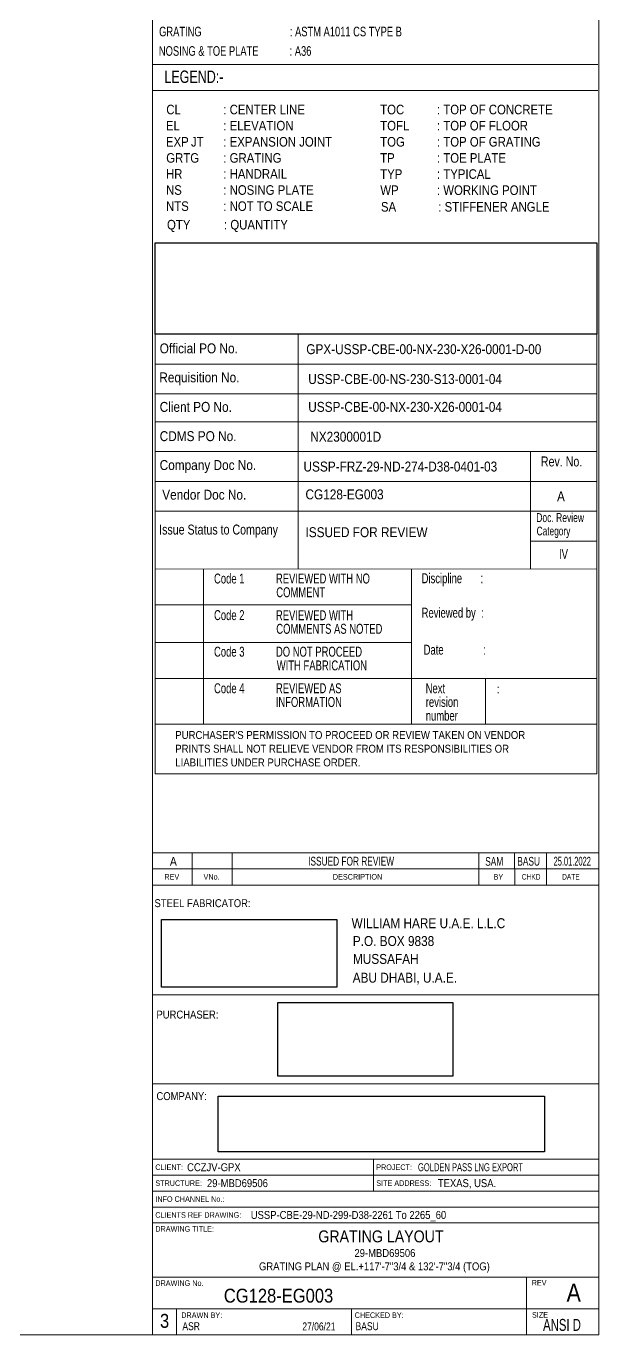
# Model space of a CAD drawing. Header units: millimetres. Extents: x -16923 to 12967, y -5402 to 13813.
# Drawn here: x 7932 to 12967, y -5402 to 6111 of the extents above; entities that cross this region are included whole.
import ezdxf

# ---------------------------------------------------------------- set-up
doc = ezdxf.new("R2010")
doc.units = ezdxf.units.MM
doc.header["$LTSCALE"] = 35
doc.linetypes.add('XKITLINE00', pattern=[0])
doc.layers.add('Drawing sheet', color=5, linetype='Continuous', lineweight=0)
doc.layers.add('Other object type', color=6, linetype='Continuous', lineweight=0)
doc.styles.add('ARIAL', font='arial.ttf')
doc.styles.add('ARIAL_NARROW', font='ARIALN.TTF')
doc.styles.add('ARIALN', font='arial.ttf')
picture_1 = doc.add_image_def('image1.png', size_in_pixel=(769, 169))
picture_2 = doc.add_image_def('image2.png', size_in_pixel=(126, 67))
picture_3 = doc.add_image_def('image3.png', size_in_pixel=(268, 55))
picture_4 = doc.add_image_def('image4.jpg', size_in_pixel=(1701, 604))

msp = doc.modelspace()

# ---------------------------------------------------------------- linework, layer by layer
at = {"layer": 'Drawing sheet', "color": 5, "linetype": 'XKITLINE00', "lineweight": 0}
for p, q in [((12967.383973, -5401.738344), (12967.383973, 13813.261656)), ((-16922.616027, -5401.738344), (12967.383973, -5401.738344))]:
    msp.add_line(p, q, dxfattribs=at)
at = {"layer": 'Other object type', "color": 5, "linetype": 'XKITLINE00', "lineweight": 0}
for p, q in [((9042.659213, -5401.738344), (9042.659215, 13806.261656)), ((9042.659213, -5401.738344), (9042.659215, 13806.261656)), ((12962.659215, -1446.738344), (9042.659215, -1446.738344)), ((12962.659215, -1446.738344), (9042.659215, -1446.738344)), ((12962.659215, -2409.238344), (9042.659215, -2409.238344)), ((12962.659215, -2409.238344), (9042.659215, -2409.238344)), ((12962.659215, -3192.222115), (9042.659197, -3192.222115)), ((12962.659215, -3192.222115), (9042.659197, -3192.222115))]:
    msp.add_line(p, q, dxfattribs=at)
at = {"layer": 'Other object type', "color": 1, "linetype": 'XKITLINE00', "lineweight": 0}
for p, q in [((9040.005946, 5774.99992), (12960.005948, 5774.99992)), ((9040.005946, 5774.99992), (12960.005948, 5774.99992)), ((9040.005946, 5546.126894), (12960.005948, 5546.126894)), ((9040.005946, 5546.126894), (12960.005948, 5546.126894))]:
    msp.add_line(p, q, dxfattribs=at)
at = {"layer": 'Other object type', "color": 10, "linetype": 'XKITLINE00', "lineweight": 0}
for p, q in [((9064.883973, 4205.761656), (12949.883973, 4205.761656)), ((9064.883973, 4205.761656), (12949.883973, 4205.761656)), ((12949.883973, 4205.761656), (12949.883973, -466.738344)), ((12949.883973, 4205.761656), (12949.883973, -466.738344)), ((9064.883973, 3400.761656), (12949.883973, 3400.761656)), ((9064.883973, 3400.761656), (12949.883973, 3400.761656)), ((10322.945978, 3395.408831), (10322.945978, 1335.592331)), ((10322.945978, 3395.408831), (10322.945978, 1335.592331)), ((9064.883973, 3138.261656), (12949.883959, 3137.93184)), ((9064.883973, 3138.261656), (12949.883959, 3137.93184)), ((9064.883973, 2875.761656), (12949.883973, 2875.761656)), ((9064.883973, 2875.761656), (12949.883973, 2875.761656)), ((9064.883973, 2630.761656), (12949.883973, 2630.761656)), ((9064.883973, 2630.761656), (12949.883973, 2630.761656)), ((9064.883973, 2368.261656), (12949.883973, 2368.261656)), ((9064.883973, 2368.261656), (12949.883973, 2368.261656)), ((12367.490273, 2365.500867), (12367.490273, 1335.594367)), ((12367.490273, 2365.500867), (12367.490273, 1335.594367)), ((9064.883973, 2105.761656), (12949.883973, 2105.761656)), ((9064.883973, 2105.761656), (12949.883973, 2105.761656)), ((9064.883973, 1843.261656), (12949.883973, 1843.261656)), ((9064.883973, 1843.261656), (12949.883973, 1843.261656)), ((12372.383973, 1580.761656), (12949.883973, 1580.761656)), ((12372.383973, 1580.761656), (12949.883973, 1580.761656)), ((9064.883973, 1335.761656), (12949.883969, 1335.592904)), ((9064.883973, 1335.761656), (12949.883969, 1335.592904)), ((9490.130035, 1335.592904), (9490.130035, -32.252596)), ((9490.130035, 1335.592904), (9490.130035, -32.252596)), ((11318.860347, 1335.592904), (11318.860347, -32.252596)), ((11318.860347, 1335.592904), (11318.860347, -32.252596)), ((9064.883973, 1020.761656), (11322.383973, 1020.761656)), ((9064.883973, 1020.761656), (11322.383973, 1020.761656)), ((9064.883973, 688.261656), (11322.383973, 688.261656)), ((9064.883973, 688.261656), (11322.383973, 688.261656)), ((9064.883973, 373.261656), (12949.883973, 373.261656)), ((9064.883973, 373.261656), (12949.883973, 373.261656)), ((11971.254047, 370.054188), (11971.254047, -32.253312)), ((11971.254047, 370.054188), (11971.254047, -32.253312)), ((9064.883973, -29.238344), (12949.883973, -29.238344)), ((9064.883973, -29.238344), (12949.883973, -29.238344)), ((12949.883973, -466.738344), (9064.883973, -466.738344)), ((12949.883973, -466.738344), (9064.883973, -466.738344))]:
    msp.add_line(p, q, dxfattribs=at)
at = {"layer": 'Other object type', "color": 3, "linetype": 'XKITLINE00', "lineweight": 0}
for p, q in [((9042.133971, -1161.488344), (12962.133973, -1161.488344)), ((9042.133971, -1161.488344), (12962.133973, -1161.488344)), ((9392.133971, -1301.488344), (9392.133971, -1161.488344)), ((9392.133971, -1301.488344), (9392.133971, -1161.488344)), ((9742.133971, -1301.488344), (9742.133971, -1161.488344)), ((9742.133971, -1301.488344), (9742.133971, -1161.488344)), ((11912.133971, -1301.488344), (11912.133971, -1161.488344)), ((11912.133971, -1301.488344), (11912.133971, -1161.488344)), ((12227.133971, -1301.488344), (12227.133971, -1161.488344)), ((12227.133971, -1301.488344), (12227.133971, -1161.488344)), ((12507.133971, -1301.488344), (12507.133971, -1161.488344)), ((12507.133971, -1301.488344), (12507.133971, -1161.488344)), ((9042.659213, -1302.222128), (12962.659215, -1302.222128)), ((9042.659213, -1302.222128), (12962.659215, -1302.222128)), ((9392.659215, -1446.738344), (9392.659213, -1302.222128)), ((9392.659215, -1446.738344), (9392.659213, -1302.222128)), ((9742.659215, -1446.738344), (9742.659213, -1302.222128)), ((9742.659215, -1446.738344), (9742.659213, -1302.222128)), ((11912.659215, -1446.738344), (11912.659213, -1302.222128)), ((11912.659215, -1446.738344), (11912.659213, -1302.222128)), ((12227.659215, -1446.738344), (12227.659213, -1302.222128)), ((12227.659215, -1446.738344), (12227.659213, -1302.222128)), ((12507.659215, -1446.738344), (12507.659213, -1302.222128)), ((12507.659215, -1446.738344), (12507.659213, -1302.222128)), ((9042.659213, -3857.222115), (12962.659215, -3857.222115)), ((9042.659213, -3857.222115), (12962.659215, -3857.222115)), ((10985.159222, -3857.222115), (10985.159222, -4137.222115)), ((10985.159222, -3857.222115), (10985.159222, -4137.222115)), ((9042.659213, -3997.222114), (12962.659215, -3997.222114)), ((9042.659213, -3997.222114), (12962.659215, -3997.222114)), ((9042.659213, -4137.222115), (12962.659215, -4137.222115)), ((9042.659213, -4137.222115), (12962.659215, -4137.222115)), ((9042.659213, -4277.222115), (12962.659215, -4277.222115)), ((9042.659213, -4277.222115), (12962.659215, -4277.222115)), ((9042.659213, -4417.222115), (12962.659215, -4417.222115)), ((9042.659213, -4417.222115), (12962.659215, -4417.222115)), ((9042.659213, -4894.238379), (12962.659215, -4894.238379)), ((9042.659213, -4894.238379), (12962.659215, -4894.238379)), ((12332.659215, -5401.738344), (12332.659215, -4894.238344)), ((12332.659215, -5401.738344), (12332.659215, -4894.238344)), ((9042.659213, -5174.238379), (12962.659215, -5174.238379)), ((9042.659213, -5174.238379), (12962.659215, -5174.238379)), ((9252.659215, -5174.238344), (9252.659215, -5401.738344)), ((9252.659215, -5174.238344), (9252.659215, -5401.738344)), ((10792.659215, -5401.738344), (10792.659215, -5174.238344)), ((10792.659215, -5401.738344), (10792.659215, -5174.238344)), ((12093.522678, -5174.238379), (12525.159215, -5174.238379)), ((12093.522678, -5174.238379), (12525.159215, -5174.238379)), ((12525.159215, -5174.238379), (12962.659215, -5174.238379)), ((12525.159215, -5174.238379), (12962.659215, -5174.238379))]:
    msp.add_line(p, q, dxfattribs=at)
at = {"layer": 'Other object type', "color": 10, "linetype": 'XKITLINE00', "lineweight": 0}
msp.add_arc((248334957.73562, 1869.511656), 248325892.862638, 179.999460961306, 180.000539038694, dxfattribs=at)
msp.add_arc((248334957.73562, 1869.511656), 248325892.862638, 179.999460961306, 180.000539038694, dxfattribs=at)

# ---------------------------------------------------------------- texts
at = {"layer": 'Other object type', "color": 3}
for s, height, style, width, p in [('GRATING                                  : ASTM A1011 CS TYPE B', 84.27568555, 'ARIAL_NARROW', 0.85, (9101.162921, 6021.625862)), ('GRATING                                  : ASTM A1011 CS TYPE B', 84.27568555, 'ARIAL_NARROW', 0.85, (9101.162921, 6021.625862)), ('NOSING & TOE PLATE            : A36', 84.27568555, 'ARIAL_NARROW', 0.85, (9099.323343, 5850.8325)), ('NOSING & TOE PLATE            : A36', 84.27568555, 'ARIAL_NARROW', 0.85, (9099.323343, 5850.8325)), ('CL', 84.2756855, 'ARIALN', 0.85, (9164.220795, 5335.689137)), ('CL', 84.2756855, 'ARIALN', 0.85, (9164.220795, 5335.689137)), (': CENTER LINE', 84.27568555, 'ARIALN', 0.85, (9665.572559, 5335.689137)), (': CENTER LINE', 84.27568555, 'ARIALN', 0.85, (9665.572559, 5335.689137)), ('TOC', 84.2756855, 'ARIALN', 0.85, (11045.174101, 5335.689137)), ('TOC', 84.2756855, 'ARIALN', 0.85, (11045.174101, 5335.689137)), (': TOP OF CONCRETE', 84.27568555, 'ARIALN', 0.85, (11544.248143, 5335.689137)), (': TOP OF CONCRETE', 84.27568555, 'ARIALN', 0.85, (11544.248143, 5335.689137)), ('EL', 84.2756855, 'ARIALN', 0.85, (9161.183834, 5193.795536)), ('EL', 84.2756855, 'ARIALN', 0.85, (9161.183834, 5193.795536)), (': ELEVATION', 84.27568555, 'ARIALN', 0.85, (9665.572559, 5193.795536)), (': ELEVATION', 84.27568555, 'ARIALN', 0.85, (9665.572559, 5193.795536)), ('TOFL', 84.2756855, 'ARIALN', 0.85, (11045.174101, 5193.795536)), ('TOFL', 84.2756855, 'ARIALN', 0.85, (11045.174101, 5193.795536)), (': TOP OF FLOOR', 84.27568555, 'ARIALN', 0.85, (11544.248143, 5193.795536)), (': TOP OF FLOOR', 84.27568555, 'ARIALN', 0.85, (11544.248143, 5193.795536)), ('EXP', 84.2756855, 'ARIALN', 0.85, (9161.183834, 5051.901936)), ('EXP', 84.2756855, 'ARIALN', 0.85, (9161.183834, 5051.901936)), ('JT', 84.2756855, 'ARIALN', 0.85, (9381.110478, 5051.901936)), ('JT', 84.2756855, 'ARIALN', 0.85, (9381.110478, 5051.901936)), (': EXPANSION JOINT', 84.27568555, 'ARIALN', 0.85, (9665.572559, 5051.901936)), (': EXPANSION JOINT', 84.27568555, 'ARIALN', 0.85, (9665.572559, 5051.901936)), ('TOG', 84.2756855, 'ARIALN', 0.85, (11045.174101, 5051.901936)), ('TOG', 84.2756855, 'ARIALN', 0.85, (11045.174101, 5051.901936)), (': TOP OF GRATING', 84.27568555, 'ARIALN', 0.85, (11544.248143, 5051.901936)), (': TOP OF GRATING', 84.27568555, 'ARIALN', 0.85, (11544.248143, 5051.901936)), ('GRTG', 84.2756855, 'ARIALN', 0.85, (9163.545915, 4910.008336)), ('GRTG', 84.2756855, 'ARIALN', 0.85, (9163.545915, 4910.008336)), (': GRATING', 84.2756855, 'ARIALN', 0.85, (9665.572559, 4910.008336)), (': GRATING', 84.2756855, 'ARIALN', 0.85, (9665.572559, 4910.008336)), ('TP', 84.2756855, 'ARIALN', 0.85, (11045.174101, 4910.008336)), ('TP', 84.2756855, 'ARIALN', 0.85, (11045.174101, 4910.008336)), (': TOE PLATE', 84.27568555, 'ARIALN', 0.85, (11544.248143, 4910.008336)), (': TOE PLATE', 84.27568555, 'ARIALN', 0.85, (11544.248143, 4910.008336)), ('HR', 84.2756855, 'ARIALN', 0.85, (9161.436914, 4769.548856)), ('HR', 84.2756855, 'ARIALN', 0.85, (9161.436914, 4769.548856)), (': HANDRAIL', 84.2756855, 'ARIALN', 0.85, (9665.572559, 4769.548856)), (': HANDRAIL', 84.2756855, 'ARIALN', 0.85, (9665.572559, 4769.548856)), ('TYP', 84.2756855, 'ARIALN', 0.85, (11045.174101, 4768.114735)), ('TYP', 84.2756855, 'ARIALN', 0.85, (11045.174101, 4768.114735)), (': TYPICAL', 84.2756855, 'ARIALN', 0.85, (11544.248143, 4768.114735)), (': TYPICAL', 84.2756855, 'ARIALN', 0.85, (11544.248143, 4768.114735)), ('NS', 84.2756855, 'ARIALN', 0.85, (9161.689994, 4627.655256)), ('NS', 84.2756855, 'ARIALN', 0.85, (9161.689994, 4627.655256)), (': NOSING PLATE', 84.27568555, 'ARIALN', 0.85, (9665.572559, 4627.655256)), (': NOSING PLATE', 84.27568555, 'ARIALN', 0.85, (9665.572559, 4627.655256)), ('WP', 84.2756855, 'ARIALN', 0.85, (11046.102061, 4626.221135)), ('WP', 84.2756855, 'ARIALN', 0.85, (11046.102061, 4626.221135)), (': WORKING POINT', 84.27568555, 'ARIALN', 0.85, (11544.248143, 4626.221135)), (': WORKING POINT', 84.27568555, 'ARIALN', 0.85, (11544.248143, 4626.221135)), ('NTS', 84.2756855, 'ARIALN', 0.85, (9161.689994, 4485.761656)), ('NTS', 84.2756855, 'ARIALN', 0.85, (9161.689994, 4485.761656)), (': NOT TO SCALE', 84.27568555, 'ARIALN', 0.85, (9665.572559, 4485.761656)), (': NOT TO SCALE', 84.27568555, 'ARIALN', 0.85, (9665.572559, 4485.761656)), ('SA', 84.2756855, 'ARIALN', 0.85, (11051.689994, 4480.082737)), ('SA', 84.2756855, 'ARIALN', 0.85, (11051.689994, 4480.082737)), (': STIFFENER\xa0ANGLE', 84.27568555, 'ARIALN', 0.85, (11555.572559, 4480.082737)), (': STIFFENER\xa0ANGLE', 84.27568555, 'ARIALN', 0.85, (11555.572559, 4480.082737)), ('QTY', 84.2756855, 'ARIALN', 0.85, (9170.64946, 4322.582737)), ('QTY', 84.2756855, 'ARIALN', 0.85, (9170.64946, 4322.582737)), (': QUANTITY', 84.2756855, 'ARIALN', 0.85, (9671.748143, 4322.582737)), (': QUANTITY', 84.2756855, 'ARIALN', 0.85, (9671.748143, 4322.582737)), ('USSP-FRZ-29-ND-274-D38-0401-03', 87.5, 'ARIAL', 0.85, (10370.582215, 2193.261656)), ('USSP-FRZ-29-ND-274-D38-0401-03', 87.5, 'ARIAL', 0.85, (10370.582215, 2193.261656)), ('CG128-EG003', 87.5, 'ARIAL', 0.85, (10388.082215, 1948.261656)), ('CG128-EG003', 87.5, 'ARIAL', 0.85, (10388.082215, 1948.261656)), ('A', 87.5, 'ARIAL', 0.85, (12599.883973, 1930.761656)), ('A', 87.5, 'ARIAL', 0.85, (12599.883973, 1930.761656)), ('ISSUED FOR REVIEW', 87.5, 'ARIAL', 0.85, (10388.082215, 1615.761656)), ('ISSUED FOR REVIEW', 87.5, 'ARIAL', 0.85, (10388.082215, 1615.761656)), ('REV', 48.9999992, 'ARIAL', 0.85, (9147.284384, -1396.722128)), ('REV', 48.9999992, 'ARIAL', 0.85, (9147.284384, -1396.722128)), ('VNo.', 48.9999992, 'ARIAL', 0.85, (9491.568831, -1396.722128)), ('VNo.', 48.9999992, 'ARIAL', 0.85, (9491.568831, -1396.722128)), ('DESCRIPTION', 48.99999917, 'ARIAL', 0.85, (10628.756076, -1396.722128)), ('DESCRIPTION', 48.99999917, 'ARIAL', 0.85, (10628.756076, -1396.722128)), ('BY', 48.9999992, 'ARIAL', 0.85, (12042.001642, -1396.722128)), ('BY', 48.9999992, 'ARIAL', 0.85, (12042.001642, -1396.722128)), ('CHKD', 48.9999992, 'ARIAL', 0.68, (12290.074766, -1396.722128)), ('CHKD', 48.9999992, 'ARIAL', 0.68, (12290.074766, -1396.722128)), ('DATE', 48.9999992, 'ARIAL', 0.68, (12644.633838, -1396.722128)), ('DATE', 48.9999992, 'ARIAL', 0.68, (12644.633838, -1396.722128))]:
    msp.add_text(s, height=height, dxfattribs=dict(at, style=style, width=width)).set_placement(p)
at = {"layer": 'Other object type', "color": 4, "style": 'ARIAL'}
for s, height, width, p in [('LEGEND:-', 108.9771855, 0.7225, (9147.167013, 5612.020598)), ('LEGEND:-', 108.9771855, 0.7225, (9147.167013, 5612.020598)), ('STEEL FABRICATOR:', 70, 0.85, (9060.159215, -1639.238344)), ('STEEL FABRICATOR:', 70, 0.85, (9060.159215, -1639.238344)), ('WILLIAM HARE U.A.E. L.L.C', 87.5, 0.85, (10793.528851, -1824.31544)), ('WILLIAM HARE U.A.E. L.L.C', 87.5, 0.85, (10793.528851, -1824.31544)), ('P.O. BOX 9838', 87.5, 0.85, (10804.107761, -1981.119062)), ('P.O. BOX 9838', 87.5, 0.85, (10804.107761, -1981.119062)), ('MUSSAFAH', 87.5, 0.85, (10805.572487, -2138.537154)), ('MUSSAFAH', 87.5, 0.85, (10805.572487, -2138.537154)), ('ABU DHABI, U.A.E.', 87.5, 0.85, (10803.167021, -2303.613531)), ('ABU DHABI, U.A.E.', 87.5, 0.85, (10803.167021, -2303.613531)), ('PURCHASER:', 70, 0.85, (9077.659215, -2619.238344)), ('PURCHASER:', 70, 0.85, (9077.659215, -2619.238344)), ('COMPANY:', 70, 0.85, (9077.659215, -3336.738344)), ('COMPANY:', 70, 0.85, (9077.659215, -3336.738344)), ('CLIENT:', 48.9999992, 0.85, (9067.659213, -3951.722115)), ('CLIENT:', 48.9999992, 0.85, (9067.659213, -3951.722115)), ('PROJECT:', 48.9999992, 0.85, (11010.159222, -3951.722115)), ('PROJECT:', 48.9999992, 0.85, (11010.159222, -3951.722115)), ('STRUCTURE:', 48.9999992, 0.85, (9067.659213, -4091.722115)), ('STRUCTURE:', 48.9999992, 0.85, (9067.659213, -4091.722115)), ('SITE ADDRESS:', 48.99999917, 0.85, (11010.159222, -4091.722115)), ('SITE ADDRESS:', 48.99999917, 0.85, (11010.159222, -4091.722115)), ('INFO CHANNEL No.:', 48.99999917, 0.85, (9067.659213, -4231.722115)), ('INFO CHANNEL No.:', 48.99999917, 0.85, (9067.659213, -4231.722115)), ('CLIENTS REF DRAWING:', 48.99999917, 0.85, (9067.659213, -4371.722115)), ('CLIENTS REF DRAWING:', 48.99999917, 0.85, (9067.659213, -4371.722115)), ('DRAWING TITLE:', 48.99999917, 0.85, (9067.659213, -4494.22208)), ('DRAWING TITLE:', 48.99999917, 0.85, (9067.659213, -4494.22208)), ('DRAWING No.', 48.99999917, 0.85, (9067.659213, -4971.238344)), ('DRAWING No.', 48.99999917, 0.85, (9067.659213, -4971.238344)), ('REV', 48.9999992, 0.85, (12377.098828, -4967.71264)), ('REV', 48.9999992, 0.85, (12377.098828, -4967.71264)), ('DRAWN BY:', 48.9999992, 0.85, (9295.77997, -5253.24436)), ('DRAWN BY:', 48.9999992, 0.85, (9295.77997, -5253.24436)), ('CHECKED BY:', 48.99999917, 0.85, (10820.77997, -5253.24436)), ('CHECKED BY:', 48.99999917, 0.85, (10820.77997, -5253.24436)), ('SIZE', 48.9999992, 0.85, (12379.810894, -5250.74436)), ('SIZE', 48.9999992, 0.85, (12379.810894, -5250.74436))]:
    msp.add_text(s, height=height, dxfattribs=dict(at, width=width)).set_placement(p)
at = {"layer": 'Other object type', "color": 7, "style": 'ARIAL'}
for s, height, width, p in [('Official PO No.', 87.5, 0.85, (9106.283576, 3232.959526)), ('Official PO No.', 87.5, 0.85, (9106.283576, 3232.959526)), ('GPX-USSP-CBE-00-NX-230-X26-0001-D-00', 87.5, 0.85, (10394.883973, 3225.761656)), ('GPX-USSP-CBE-00-NX-230-X26-0001-D-00', 87.5, 0.85, (10394.883973, 3225.761656)), ('Requisition No.', 87.5, 0.85, (9102.978603, 2977.699564)), ('Requisition No.', 87.5, 0.85, (9102.978603, 2977.699564)), ('USSP-CBE-00-NS-230-S13-0001-04', 87.5, 0.85, (10412.383973, 2963.261656)), ('USSP-CBE-00-NS-230-S13-0001-04', 87.5, 0.85, (10412.383973, 2963.261656)), ('Client PO No.', 87.5, 0.85, (9106.052996, 2718.005544)), ('Client PO No.', 87.5, 0.85, (9106.052996, 2718.005544)), ('USSP-CBE-00-NX-230-X26-0001-04', 87.5, 0.85, (10412.383973, 2718.261656)), ('USSP-CBE-00-NX-230-X26-0001-04', 87.5, 0.85, (10412.383973, 2718.261656)), ('CDMS PO No.', 87.5, 0.85, (9106.052996, 2460.528553)), ('CDMS PO No.', 87.5, 0.85, (9106.052996, 2460.528553)), ('NX2300001D', 87.5, 0.85, (10429.883973, 2455.761656)), ('NX2300001D', 87.5, 0.85, (10429.883973, 2455.761656)), ('Rev. No.', 87.5, 0.765, (12458.084903, 2237.975728)), ('Rev. No.', 87.5, 0.765, (12458.084903, 2237.975728)), ('Company Doc No.', 87.5, 0.85, (9106.052996, 2206.481947)), ('Company Doc No.', 87.5, 0.85, (9106.052996, 2206.481947)), ('Vendor Doc No.', 87.5, 0.85, (9128.472026, 1945.498737)), ('Vendor Doc No.', 87.5, 0.85, (9128.472026, 1945.498737)), ('Issue Status to Company', 87.5, 0.765, (9101.441406, 1639.027965)), ('Issue Status to Company', 87.5, 0.765, (9101.441406, 1639.027965)), ('Doc. Review', 78.75, 0.68, (12417.464017, 1748.567902)), ('Doc. Review', 78.75, 0.68, (12417.464017, 1748.567902)), ('Category', 77.0000017, 0.68, (12420.38469, 1631.381782)), ('Category', 77.0000017, 0.68, (12420.38469, 1631.381782)), ('IV', 87.5, 0.68, (12617.383973, 1423.261656)), ('IV', 87.5, 0.68, (12617.383973, 1423.261656)), ('Code 1', 87.5, 0.68, (9583.799059, 1208.143599)), ('Code 1', 87.5, 0.68, (9583.799059, 1208.143599)), ('REVIEWED WITH NO', 87.5, 0.68, (10128.118365, 1208.143599)), ('REVIEWED WITH NO', 87.5, 0.68, (10128.118365, 1208.143599)), ('Discipline       :', 87.5, 0.68, (11409.608697, 1210.360628)), ('Discipline       :', 87.5, 0.68, (11409.608697, 1210.360628)), ('COMMENT', 87.5, 0.68, (10131.192759, 1087.451259)), ('COMMENT', 87.5, 0.68, (10131.192759, 1087.451259)), ('Code 2', 87.5, 0.68, (9583.799059, 886.29736)), ('Code 2', 87.5, 0.68, (9583.799059, 886.29736)), ('REVIEWED WITH', 87.5, 0.68, (10128.118365, 885.00817)), ('REVIEWED WITH', 87.5, 0.68, (10128.118365, 885.00817)), ('Reviewed by  :', 87.5, 0.68, (11409.454977, 907.227745)), ('Reviewed by  :', 87.5, 0.68, (11409.454977, 907.227745)), ('COMMENTS AS NOTED', 87.5, 0.68, (10131.192759, 765.605021)), ('COMMENTS AS NOTED', 87.5, 0.68, (10131.192759, 765.605021)), ('Code 3', 87.5, 0.68, (9583.799059, 564.451122)), ('Code 3', 87.5, 0.68, (9583.799059, 564.451122)), ('DO NOT PROCEED', 87.5, 0.68, (10128.272085, 564.451122)), ('DO NOT PROCEED', 87.5, 0.68, (10128.272085, 564.451122)), ('Date               :', 87.5, 0.68, (11427.108697, 581.875287)), ('Date               :', 87.5, 0.68, (11427.108697, 581.875287)), ('WITH FABRICATION', 87.5, 0.68, (10135.26633, 443.758782)), ('WITH FABRICATION', 87.5, 0.68, (10135.26633, 443.758782)), ('Code 4', 87.5, 0.68, (9583.799059, 242.604883)), ('Code 4', 87.5, 0.68, (9583.799059, 242.604883)), ('REVIEWED AS', 87.5, 0.68, (10128.118365, 242.604883)), ('REVIEWED AS', 87.5, 0.68, (10128.118365, 242.604883)), ('Next', 87.5, 0.68, (11444.762417, 242.529048)), ('Next', 87.5, 0.68, (11444.762417, 242.529048)), (':', 75.83473, 0.86149, (12068.52302, 241.315693)), (':', 75.83473, 0.86149, (12068.52302, 241.315693)), ('INFORMATION', 87.5, 0.68, (10126.581168, 121.912543)), ('INFORMATION', 87.5, 0.68, (10126.581168, 121.912543)), ('revision', 87.5, 0.68, (11445.915314, 121.836709)), ('revision', 87.5, 0.68, (11445.915314, 121.836709)), ('number', 87.5, 0.68, (11445.838454, 1.144369)), ('number', 87.5, 0.68, (11445.838454, 1.144369)), ("PURCHASER'S PERMISSION TO PROCEED OR REVIEW TAKEN ON VENDOR", 70, 0.86149, (9243.132323, -159.702915)), ("PURCHASER'S PERMISSION TO PROCEED OR REVIEW TAKEN ON VENDOR", 70, 0.86149, (9243.132323, -159.702915)), ('PRINTS SHALL NOT RELIEVE VENDOR FROM ITS RESPONSIBILITIES OR', 70, 0.86149, (9243.132323, -280.395255)), ('PRINTS SHALL NOT RELIEVE VENDOR FROM ITS RESPONSIBILITIES OR', 70, 0.86149, (9243.132323, -280.395255)), ('LIABILITIES UNDER PURCHASE ORDER.', 70, 0.86149, (9243.593482, -401.087594)), ('LIABILITIES UNDER PURCHASE ORDER.', 70, 0.86149, (9243.593482, -401.087594))]:
    msp.add_text(s, height=height, dxfattribs=dict(at, width=width)).set_placement(p)
at = {"layer": 'Other object type', "color": 6}
for s, height, style, width, p in [('A', 77.000002, 'ARIAL', 0.85, (9196.100559, -1275.043082)), ('A', 77.000002, 'ARIAL', 0.85, (9196.100559, -1275.043082)), ('ISSUED FOR REVIEW', 77.00000167, 'ARIAL', 0.68, (10411.54463, -1273.505582)), ('ISSUED FOR REVIEW', 77.00000167, 'ARIAL', 0.68, (10411.54463, -1273.505582)), ('SAM', 77.0000017, 'ARIAL', 0.68, (11968.290475, -1275.299702)), ('SAM', 77.0000017, 'ARIAL', 0.68, (11968.290475, -1275.299702)), ('BASU', 77.0000017, 'ARIAL', 0.68, (12250.753618, -1274.224943)), ('BASU', 77.0000017, 'ARIAL', 0.68, (12250.753618, -1274.224943)), ('25.01.2022', 77.0000017, 'ARIAL_NARROW', 0.68, (12569.663762, -1273.505582)), ('25.01.2022', 77.0000017, 'ARIAL_NARROW', 0.68, (12569.663762, -1273.505582)), ('CCZJV-GPX', 70, 'ARIAL', 0.85, (9346.983303, -3962.22208)), ('CCZJV-GPX', 70, 'ARIAL', 0.85, (9346.983303, -3962.22208)), ('GOLDEN PASS LNG EXPORT', 70, 'ARIAL', 0.68, (11376.983303, -3962.22208)), ('GOLDEN PASS LNG EXPORT', 70, 'ARIAL', 0.68, (11376.983303, -3962.22208)), ('29-MBD69506', 70, 'ARIAL', 0.85, (9521.983303, -4102.22208)), ('29-MBD69506', 70, 'ARIAL', 0.85, (9521.983303, -4102.22208)), ('TEXAS, USA.', 70, 'ARIAL', 0.85, (11551.983303, -4102.22208)), ('TEXAS, USA.', 70, 'ARIAL', 0.85, (11551.983303, -4102.22208)), ('USSP-CBE-29-ND-299-D38-2261 To 2265_60', 70, 'ARIAL', 0.85, (9906.983303, -4382.22208)), ('USSP-CBE-29-ND-299-D38-2261 To 2265_60', 70, 'ARIAL', 0.85, (9906.983303, -4382.22208)), ('GRATING LAYOUT', 105, 'ARIAL', 0.85, (10501.053116, -4588.182488)), ('GRATING LAYOUT', 105, 'ARIAL', 0.85, (10501.053116, -4588.182488)), ('29-MBD69506', 70, 'ARIAL', 0.85, (10818.573868, -4716.980415)), ('29-MBD69506', 70, 'ARIAL', 0.85, (10818.573868, -4716.980415)), ('GRATING PLAN @ EL.+117\'-7"3/4 & 132\'-7"3/4 (TOG)', 70, 'ARIAL', 0.85, (9979.292624, -4834.307022)), ('GRATING PLAN @ EL.+117\'-7"3/4 & 132\'-7"3/4 (TOG)', 70, 'ARIAL', 0.85, (9979.292624, -4834.307022)), ('CG128-EG003', 122.5, 'ARIAL', 0.85, (9670.186925, -5118.451549)), ('CG128-EG003', 122.5, 'ARIAL', 0.85, (9670.186925, -5118.451549)), ('A', 157.5, 'ARIAL', 0.85, (12684.707079, -5108.621956)), ('A', 157.5, 'ARIAL', 0.85, (12684.707079, -5108.621956)), ('3', 122.5, 'ARIAL', 0.85, (9108.704164, -5339.878155)), ('3', 122.5, 'ARIAL', 0.85, (9108.704164, -5339.878155)), ('ASR', 70, 'ARIAL', 0.765, (9305.779969, -5360.878155)), ('ASR', 70, 'ARIAL', 0.765, (9305.779969, -5360.878155)), ('27/06/21', 70, 'ARIAL', 0.765, (10360.40706, -5362.909799)), ('27/06/21', 70, 'ARIAL', 0.765, (10360.40706, -5362.909799)), ('BASU', 70, 'ARIAL', 0.765, (10828.279969, -5360.878155)), ('BASU', 70, 'ARIAL', 0.765, (10828.279969, -5360.878155)), ('ANSI D', 105, 'ARIAL', 0.68, (12477.383973, -5366.738344)), ('ANSI D', 105, 'ARIAL', 0.68, (12477.383973, -5366.738344))]:
    msp.add_text(s, height=height, dxfattribs=dict(at, style=style, width=width)).set_placement(p)

# ---------------------------------------------------------------- pictures from other files: only their frames are drawn
image = msp.add_image(picture_1, insert=(9064.883973, 3400.761656), size_in_units=(3885, 805))
image = msp.add_image(picture_4, insert=(9122.615052, -2342.906736), size_in_units=(1540, 595))
image = msp.add_image(picture_2, insert=(10145.159215, -3126.738344), size_in_units=(1540, 647.5))
image = msp.add_image(picture_3, insert=(9620.159215, -3791.738344), size_in_units=(2870, 490))

doc.saveas('drawing.dxf')
